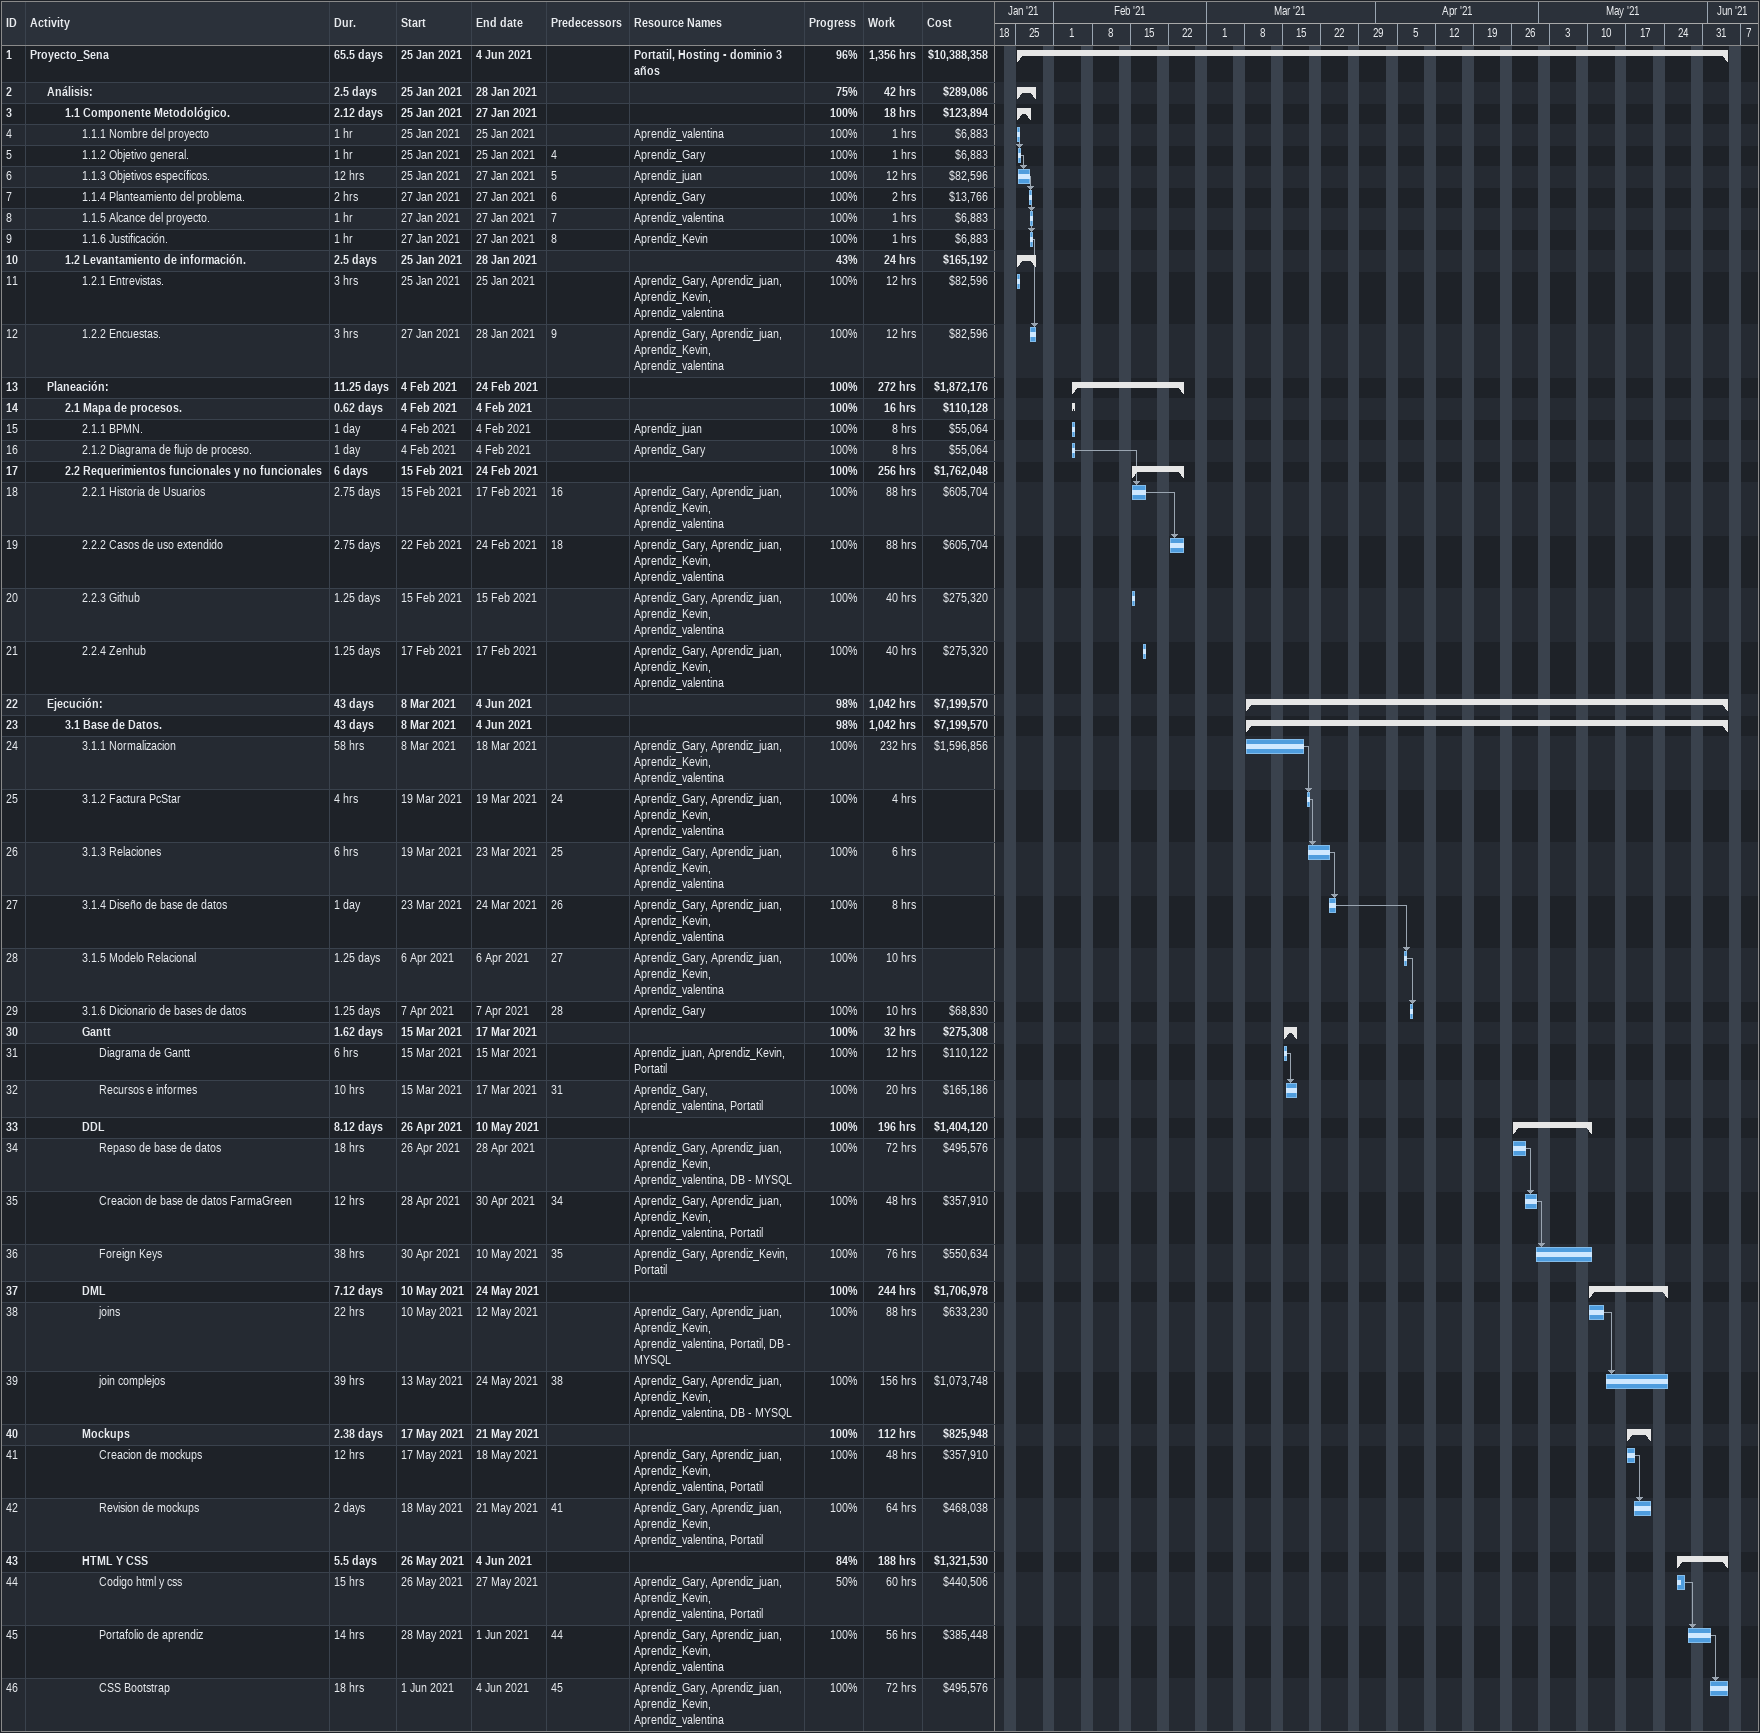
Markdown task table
| ID | Level | Task | Duration | Start | Finish | Predecessors | Resources | % complete | Work (h) | Cost ($) |
|---|---|---|---|---|---|---|---|---|---|---|
| 1 | 1 | **Proyecto_Sena** | 65.5d | 2021-01-25 | 2021-06-04 |  | Portatil, Hosting - dominio 3 años | 96 | 1356 | 10388358 |
| 2 | 2 | **Análisis:** | 2.5d | 2021-01-25 | 2021-01-28 |  |  | 75 | 42 | 289086 |
| 3 | 3 | **1.1 Componente Metodológico.** | 2.12d | 2021-01-25 | 2021-01-27 |  |  | 100 | 18 | 123894 |
| 4 | 4 | 1.1.1 Nombre del proyecto | 1h | 2021-01-25 | 2021-01-25 |  | Aprendiz_valentina | 100 | 1 | 6883 |
| 5 | 4 | 1.1.2 Objetivo general. | 1h | 2021-01-25 | 2021-01-25 | 4 | Aprendiz_Gary | 100 | 1 | 6883 |
| 6 | 4 | 1.1.3 Objetivos específicos. | 12h | 2021-01-25 | 2021-01-27 | 5 | Aprendiz_juan | 100 | 12 | 82596 |
| 7 | 4 | 1.1.4 Planteamiento del problema. | 2h | 2021-01-27 | 2021-01-27 | 6 | Aprendiz_Gary | 100 | 2 | 13766 |
| 8 | 4 | 1.1.5 Alcance del proyecto. | 1h | 2021-01-27 | 2021-01-27 | 7 | Aprendiz_valentina | 100 | 1 | 6883 |
| 9 | 4 | 1.1.6 Justificación. | 1h | 2021-01-27 | 2021-01-27 | 8 | Aprendiz_Kevin | 100 | 1 | 6883 |
| 10 | 3 | **1.2 Levantamiento de información.** | 2.5d | 2021-01-25 | 2021-01-28 |  |  | 43 | 24 | 165192 |
| 11 | 4 | 1.2.1 Entrevistas. | 3h | 2021-01-25 | 2021-01-25 |  | Aprendiz_Gary, Aprendiz_juan, Aprendiz_Kevin, Aprendiz_valentina | 100 | 12 | 82596 |
| 12 | 4 | 1.2.2 Encuestas. | 3h | 2021-01-27 | 2021-01-28 | 9 | Aprendiz_Gary, Aprendiz_juan, Aprendiz_Kevin, Aprendiz_valentina | 100 | 12 | 82596 |
| 13 | 2 | **Planeación:** | 11.25d | 2021-02-04 | 2021-02-24 |  |  | 100 | 272 | 1872176 |
| 14 | 3 | **2.1 Mapa de procesos.** | 0.62d | 2021-02-04 | 2021-02-04 |  |  | 100 | 16 | 110128 |
| 15 | 4 | 2.1.1 BPMN. | 1d | 2021-02-04 | 2021-02-04 |  | Aprendiz_juan | 100 | 8 | 55064 |
| 16 | 4 | 2.1.2 Diagrama de flujo de proceso. | 1d | 2021-02-04 | 2021-02-04 |  | Aprendiz_Gary | 100 | 8 | 55064 |
| 17 | 3 | **2.2 Requerimientos funcionales y no funcionales** | 6d | 2021-02-15 | 2021-02-24 |  |  | 100 | 256 | 1762048 |
| 18 | 4 | 2.2.1 Historia de Usuarios | 2.75d | 2021-02-15 | 2021-02-17 | 16 | Aprendiz_Gary, Aprendiz_juan, Aprendiz_Kevin, Aprendiz_valentina | 100 | 88 | 605704 |
| 19 | 4 | 2.2.2 Casos de uso extendido | 2.75d | 2021-02-22 | 2021-02-24 | 18 | Aprendiz_Gary, Aprendiz_juan, Aprendiz_Kevin, Aprendiz_valentina | 100 | 88 | 605704 |
| 20 | 4 | 2.2.3 Github | 1.25d | 2021-02-15 | 2021-02-15 |  | Aprendiz_Gary, Aprendiz_juan, Aprendiz_Kevin, Aprendiz_valentina | 100 | 40 | 275320 |
| 21 | 4 | 2.2.4 Zenhub | 1.25d | 2021-02-17 | 2021-02-17 |  | Aprendiz_Gary, Aprendiz_juan, Aprendiz_Kevin, Aprendiz_valentina | 100 | 40 | 275320 |
| 22 | 2 | **Ejecución:** | 43d | 2021-03-08 | 2021-06-04 |  |  | 98 | 1042 | 7199570 |
| 23 | 3 | **3.1 Base de Datos.** | 43d | 2021-03-08 | 2021-06-04 |  |  | 98 | 1042 | 7199570 |
| 24 | 4 | 3.1.1 Normalizacion | 58h | 2021-03-08 | 2021-03-18 |  | Aprendiz_Gary, Aprendiz_juan, Aprendiz_Kevin, Aprendiz_valentina | 100 | 232 | 1596856 |
| 25 | 4 | 3.1.2 Factura PcStar | 4h | 2021-03-19 | 2021-03-19 | 24 | Aprendiz_Gary, Aprendiz_juan, Aprendiz_Kevin, Aprendiz_valentina | 100 | 4 |  |
| 26 | 4 | 3.1.3 Relaciones | 6h | 2021-03-19 | 2021-03-23 | 25 | Aprendiz_Gary, Aprendiz_juan, Aprendiz_Kevin, Aprendiz_valentina | 100 | 6 |  |
| 27 | 4 | 3.1.4 Diseño de base de datos | 1d | 2021-03-23 | 2021-03-24 | 26 | Aprendiz_Gary, Aprendiz_juan, Aprendiz_Kevin, Aprendiz_valentina | 100 | 8 |  |
| 28 | 4 | 3.1.5 Modelo Relacional | 1.25d | 2021-04-06 | 2021-04-06 | 27 | Aprendiz_Gary, Aprendiz_juan, Aprendiz_Kevin, Aprendiz_valentina | 100 | 10 |  |
| 29 | 4 | 3.1.6 Dicionario de bases de datos | 1.25d | 2021-04-07 | 2021-04-07 | 28 | Aprendiz_Gary | 100 | 10 | 68830 |
| 30 | 4 | **Gantt** | 1.62d | 2021-03-15 | 2021-03-17 |  |  | 100 | 32 | 275308 |
| 31 | 5 | Diagrama de Gantt | 6h | 2021-03-15 | 2021-03-15 |  | Aprendiz_juan, Aprendiz_Kevin, Portatil | 100 | 12 | 110122 |
| 32 | 5 | Recursos e informes | 10h | 2021-03-15 | 2021-03-17 | 31 | Aprendiz_Gary, Aprendiz_valentina, Portatil | 100 | 20 | 165186 |
| 33 | 4 | **DDL** | 8.12d | 2021-04-26 | 2021-05-10 |  |  | 100 | 196 | 1404120 |
| 34 | 5 | Repaso de base de datos | 18h | 2021-04-26 | 2021-04-28 |  | Aprendiz_Gary, Aprendiz_juan, Aprendiz_Kevin, Aprendiz_valentina, DB - MYSQL | 100 | 72 | 495576 |
| 35 | 5 | Creacion de base de datos FarmaGreen | 12h | 2021-04-28 | 2021-04-30 | 34 | Aprendiz_Gary, Aprendiz_juan, Aprendiz_Kevin, Aprendiz_valentina, Portatil | 100 | 48 | 357910 |
| 36 | 5 | Foreign Keys | 38h | 2021-04-30 | 2021-05-10 | 35 | Aprendiz_Gary, Aprendiz_Kevin, Portatil | 100 | 76 | 550634 |
| 37 | 4 | **DML** | 7.12d | 2021-05-10 | 2021-05-24 |  |  | 100 | 244 | 1706978 |
| 38 | 5 | joins | 22h | 2021-05-10 | 2021-05-12 |  | Aprendiz_Gary, Aprendiz_juan, Aprendiz_Kevin, Aprendiz_valentina, Portatil, DB - MYSQL | 100 | 88 | 633230 |
| 39 | 5 | join complejos | 39h | 2021-05-13 | 2021-05-24 | 38 | Aprendiz_Gary, Aprendiz_juan, Aprendiz_Kevin, Aprendiz_valentina, DB - MYSQL | 100 | 156 | 1073748 |
| 40 | 4 | **Mockups** | 2.38d | 2021-05-17 | 2021-05-21 |  |  | 100 | 112 | 825948 |
| 41 | 5 | Creacion de mockups | 12h | 2021-05-17 | 2021-05-18 |  | Aprendiz_Gary, Aprendiz_juan, Aprendiz_Kevin, Aprendiz_valentina, Portatil | 100 | 48 | 357910 |
| 42 | 5 | Revision de mockups | 2d | 2021-05-18 | 2021-05-21 | 41 | Aprendiz_Gary, Aprendiz_juan, Aprendiz_Kevin, Aprendiz_valentina, Portatil | 100 | 64 | 468038 |
| 43 | 4 | **HTML Y CSS** | 5.5d | 2021-05-26 | 2021-06-04 |  |  | 84 | 188 | 1321530 |
| 44 | 5 | Codigo html y css | 15h | 2021-05-26 | 2021-05-27 |  | Aprendiz_Gary, Aprendiz_juan, Aprendiz_Kevin, Aprendiz_valentina, Portatil | 50 | 60 | 440506 |
| 45 | 5 | Portafolio de aprendiz | 14h | 2021-05-28 | 2021-06-01 | 44 | Aprendiz_Gary, Aprendiz_juan, Aprendiz_Kevin, Aprendiz_valentina | 100 | 56 | 385448 |
| 46 | 5 | CSS Bootstrap | 18h | 2021-06-01 | 2021-06-04 | 45 | Aprendiz_Gary, Aprendiz_juan, Aprendiz_Kevin, Aprendiz_valentina | 100 | 72 | 495576 |
